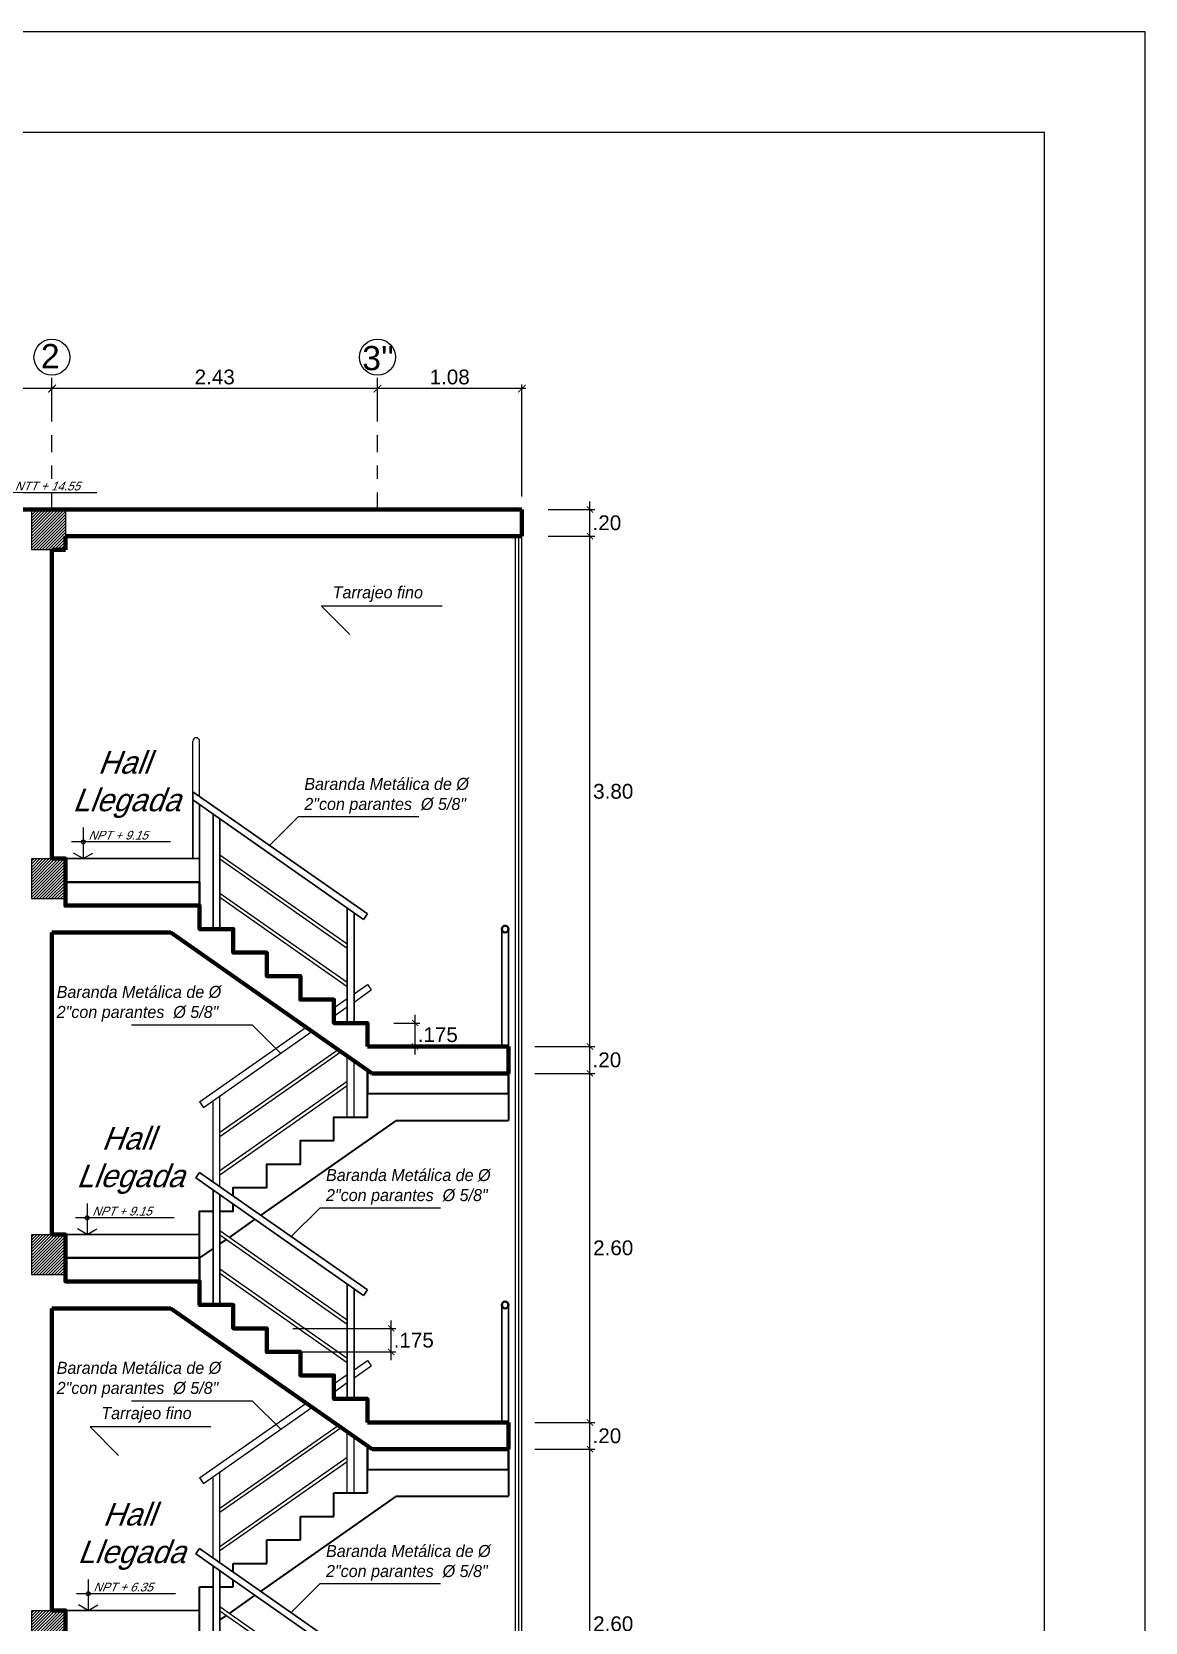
# Model space of a CAD drawing. Header units: millimetres. Extents: x 3779 to 7711, y 1445 to 3132.
# Drawn here: x 3994.98 to 4003.28, y 1478.78 to 1490.63 of the extents above; entities that cross this region are included whole.
import ezdxf

# ---------------------------------------------------------------- set-up
doc = ezdxf.new("R2010")
doc.units = ezdxf.units.MM
doc.header["$PDMODE"] = 3
doc.linetypes.add('DASHDOTX2', pattern=[50.8, 25.4, -12.7, 0, -12.7])
for name, color, linetype, lineweight in [('cotas', 7, 'Continuous', 5), ('EJES', 20, 'DASHDOTX2', 9), ('pluma 1', 1, 'Continuous', 9), ('pluma 2', 2, 'Continuous', 20), ('pluma 2.5', 30, 'Continuous', 25), ('pluma 3', 251, 'Continuous', 30), ('pluma 3.5', 253, 'Continuous', 35), ('pluma 4', 34, 'Continuous', 40), ('pluma 8', 98, 'Continuous', 80), ('TEXTO', 7, 'Continuous', 9), ('TEXTURAS', 35, 'Continuous', 5)]:
    doc.layers.add(name, color=color, linetype=linetype, lineweight=lineweight)
doc.styles.add('nombreambiente', font='stylu.ttf', dxfattribs={"oblique": 20})
doc.styles.get("Standard").update_dxf_attribs({"font": 'arial.ttf'})
doc.styles.add('TIMES', font='arial.ttf', dxfattribs={"height": 0.11})
doc.dimstyles.new('Copy of INTERIOR', dxfattribs={"dimtxt": 0.11, "dimasz": 0.0465, "dimexe": 0.0345, "dimexo": 0.195, "dimgap": 0.0295, "dimtad": 2, "dimtih": 1, "dimtoh": 1, "dimdec": 3, "dimzin": 4, "dimdsep": 46, "dimtxsty": 'Standard', "dimblk": 'ARCHTICK', "dimcen": 0, "dimdle": 0.06, "dimclrd": 256, "dimclre": 256, "dimclrt": 256, "dimadec": 0, "dimazin": 0, "dimtfac": 1, "dimtdec": 3, "dimtmove": 0, "dimatfit": 3, "dimldrblk": 'ARCHTICK', "dimfxl": 0.0345, "dimtolj": 1, "dimtzin": 0, "dimlwe": 25, "dimarcsym": 0})
doc.dimstyles.new('INTERIOR', dxfattribs={"dimtxt": 0.11, "dimasz": 0.0465, "dimexe": 0.0345, "dimexo": 0.195, "dimgap": 0.0295, "dimtad": 2, "dimtih": 1, "dimtoh": 1, "dimzin": 4, "dimdsep": 46, "dimtxsty": 'Standard', "dimblk": 'ARCHTICK', "dimcen": 0, "dimdle": 0.06, "dimclrd": 256, "dimclre": 256, "dimclrt": 256, "dimadec": 0, "dimazin": 0, "dimtfac": 1, "dimtmove": 0, "dimatfit": 3, "dimldrblk": 'ARCHTICK', "dimfxl": 0.0345, "dimtolj": 1, "dimtzin": 0, "dimlwe": 25, "dimarcsym": 0})
doc.dimstyles.new('julio', dxfattribs={"dimtxt": 0.11, "dimasz": 0.057, "dimexe": 0.03, "dimexo": 0.097, "dimgap": 0.0295, "dimtad": 1, "dimzin": 4, "dimdsep": 46, "dimtxsty": 'TIMES', "dimblk": 'ARCHTICK', "dimcen": 0, "dimdle": 0.03, "dimclrd": 256, "dimclre": 256, "dimclrt": 256, "dimadec": 0, "dimazin": 0, "dimtfac": 1, "dimtix": 1, "dimtmove": 2, "dimatfit": 2, "dimldrblk": 'ARCHTICK', "dimfxl": 1, "dimtolj": 1, "dimtzin": 0, "dimlwd": 5, "dimlwe": 5, "dimarcsym": 0})

# ---------------------------------------------------------------- blocks, each defined once
blk = doc.blocks.new('ttryt')
at = {"layer": 'pluma 1'}
for p, q in [((1118.64, 393.514), (1118.64, 393.283)), ((1119.289, 393.407), (1118.552, 393.407)), ((1118.64, 393.283), (1118.568, 393.324)), ((1118.64, 393.283), (1118.712, 393.324))]:
    blk.add_line(p, q, dxfattribs=at)
at = {"layer": 'pluma 1', "linetype": 'Continuous'}
blk.add_circle((1118.64, 393.407), 0.015, dxfattribs=at)
blk = doc.blocks.new('_ArchTick')
at = {"color": 0, "linetype": 'ByBlock', "lineweight": 40, "const_width": 0.15}
blk.add_lwpolyline([(-0.5, -0.5), (0.5, 0.5)], dxfattribs=at)
blk = doc.blocks.new('*D686')
at = {"layer": 'cotas', "lineweight": 5, "transparency": 16777216}
for p, q in [((3998.664, 1487.971), (3997.529, 1487.971)), ((3997.559, 1487.768), (3997.559, 1488.001)), ((3998.634, 1487.168), (3998.634, 1488.001))]:
    blk.add_line(p, q, dxfattribs=at)
at = {"layer": 'Defpoints', "color": 0, "transparency": 16777216}
for p in [(3997.559, 1487.971), (3997.559, 1487.671), (3998.634, 1487.071)]:
    blk.add_point(p, dxfattribs=at)
at = {"layer": 'cotas', "lineweight": 5, "transparency": 16777216, "xscale": 0.057, "yscale": 0.057, "zscale": 0.057, "rotation": 180}
blk.add_blockref('_ArchTick', (3997.559, 1487.971), dxfattribs=at)
at = {"layer": 'cotas', "lineweight": 5, "transparency": 16777216, "xscale": 0.057, "yscale": 0.057, "zscale": 0.057}
blk.add_blockref('_ArchTick', (3998.634, 1487.971), dxfattribs=at)
at = {"layer": 'cotas', "transparency": 16777216, "insert": (3998.096, 1488.057), "char_height": 0.11, "attachment_point": 5, "style": 'TIMES'}
blk.add_mtext('\\A1;1.08', dxfattribs=at)
blk = doc.blocks.new('*D687')
at = {"layer": 'cotas', "lineweight": 5, "transparency": 16777216}
for p, q in [((3997.589, 1487.971), (3995.104, 1487.971)), ((3995.134, 1487.768), (3995.134, 1488.001)), ((3997.559, 1487.768), (3997.559, 1488.001))]:
    blk.add_line(p, q, dxfattribs=at)
at = {"layer": 'Defpoints', "color": 0, "transparency": 16777216}
for p in [(3995.134, 1487.971), (3995.134, 1487.671), (3997.559, 1487.671)]:
    blk.add_point(p, dxfattribs=at)
at = {"layer": 'cotas', "lineweight": 5, "transparency": 16777216, "xscale": 0.057, "yscale": 0.057, "zscale": 0.057, "rotation": 180}
blk.add_blockref('_ArchTick', (3995.134, 1487.971), dxfattribs=at)
at = {"layer": 'cotas', "lineweight": 5, "transparency": 16777216, "xscale": 0.057, "yscale": 0.057, "zscale": 0.057}
blk.add_blockref('_ArchTick', (3997.559, 1487.971), dxfattribs=at)
at = {"layer": 'cotas', "transparency": 16777216, "insert": (3996.346, 1488.057), "char_height": 0.11, "attachment_point": 5, "style": 'TIMES'}
blk.add_mtext('\\A1;2.43', dxfattribs=at)
blk = doc.blocks.new('*D688')
at = {"layer": 'cotas', "lineweight": 5, "transparency": 16777216}
for p, q in [((3995.164, 1487.971), (3991.604, 1487.971)), ((3991.634, 1487.768), (3991.634, 1488.001)), ((3995.134, 1487.768), (3995.134, 1488.001))]:
    blk.add_line(p, q, dxfattribs=at)
at = {"layer": 'Defpoints', "color": 0, "transparency": 16777216}
for p in [(3991.634, 1487.971), (3991.634, 1487.671), (3995.134, 1487.671)]:
    blk.add_point(p, dxfattribs=at)
at = {"layer": 'cotas', "lineweight": 5, "transparency": 16777216, "xscale": 0.057, "yscale": 0.057, "zscale": 0.057, "rotation": 180}
blk.add_blockref('_ArchTick', (3991.634, 1487.971), dxfattribs=at)
at = {"layer": 'cotas', "lineweight": 5, "transparency": 16777216, "xscale": 0.057, "yscale": 0.057, "zscale": 0.057}
blk.add_blockref('_ArchTick', (3995.134, 1487.971), dxfattribs=at)
at = {"layer": 'cotas', "transparency": 16777216, "insert": (3993.384, 1488.057), "char_height": 0.11, "attachment_point": 5, "style": 'TIMES'}
blk.add_mtext('\\A1;3.50', dxfattribs=at)
blk = doc.blocks.new('*D705')
at = {"layer": 'cotas', "lineweight": 25, "transparency": 16777216}
for p, q in [((3998.729, 1480.071), (3999.176, 1480.071)), ((3998.729, 1477.471), (3999.176, 1477.471))]:
    blk.add_line(p, q, dxfattribs=at)
at = {"layer": 'cotas', "lineweight": -2, "transparency": 16777216}
blk.add_line((3999.141, 1477.411), (3999.141, 1480.131), dxfattribs=at)
at = {"layer": 'Defpoints', "color": 0, "transparency": 16777216}
for p in [(3998.534, 1480.071), (3999.141, 1480.071), (3998.534, 1477.471)]:
    blk.add_point(p, dxfattribs=at)
at = {"layer": 'cotas', "lineweight": -2, "transparency": 16777216, "xscale": 0.04649999999999999, "yscale": 0.04649999999999999, "zscale": 0.04649999999999999}
for p, rotation in [((3999.141, 1480.071), 90), ((3999.141, 1477.471), 270)]:
    blk.add_blockref('_ArchTick', p, dxfattribs=dict(at, rotation=rotation))
at = {"layer": 'cotas', "transparency": 16777216, "insert": (3999.314, 1478.771), "char_height": 0.11, "attachment_point": 5}
blk.add_mtext('\\A1;2.60', dxfattribs=at)
blk = doc.blocks.new('*D706')
at = {"layer": 'cotas', "lineweight": 25, "transparency": 16777216}
for p, q in [((3998.729, 1480.271), (3999.176, 1480.271)), ((3998.729, 1480.071), (3999.176, 1480.071))]:
    blk.add_line(p, q, dxfattribs=at)
at = {"layer": 'cotas', "lineweight": -2, "transparency": 16777216}
blk.add_line((3999.141, 1480.011), (3999.141, 1480.331), dxfattribs=at)
at = {"layer": 'Defpoints', "color": 0, "transparency": 16777216}
for p in [(3998.534, 1480.271), (3999.141, 1480.271), (3998.534, 1480.071)]:
    blk.add_point(p, dxfattribs=at)
at = {"layer": 'cotas', "lineweight": -2, "transparency": 16777216, "xscale": 0.04649999999999999, "yscale": 0.04649999999999999, "zscale": 0.04649999999999999}
for p, rotation in [((3999.141, 1480.271), 90), ((3999.141, 1480.071), 270)]:
    blk.add_blockref('_ArchTick', p, dxfattribs=dict(at, rotation=rotation))
at = {"layer": 'cotas', "transparency": 16777216, "insert": (3999.267, 1480.171), "char_height": 0.11, "attachment_point": 5}
blk.add_mtext('\\A1;.20', dxfattribs=at)
blk = doc.blocks.new('*D707')
at = {"layer": 'cotas', "lineweight": -2, "transparency": 16777216}
blk.add_line((3999.141, 1480.211), (3999.141, 1482.931), dxfattribs=at)
at = {"layer": 'cotas', "lineweight": 25, "transparency": 16777216}
for p, q in [((3998.729, 1482.871), (3999.176, 1482.871)), ((3998.729, 1480.271), (3999.176, 1480.271))]:
    blk.add_line(p, q, dxfattribs=at)
at = {"layer": 'Defpoints', "color": 0, "transparency": 16777216}
for p in [(3998.534, 1482.871), (3999.141, 1482.871), (3998.534, 1480.271)]:
    blk.add_point(p, dxfattribs=at)
at = {"layer": 'cotas', "lineweight": -2, "transparency": 16777216, "xscale": 0.04649999999999999, "yscale": 0.04649999999999999, "zscale": 0.04649999999999999}
for p, rotation in [((3999.141, 1482.871), 90), ((3999.141, 1480.271), 270)]:
    blk.add_blockref('_ArchTick', p, dxfattribs=dict(at, rotation=rotation))
at = {"layer": 'cotas', "transparency": 16777216, "insert": (3999.314, 1481.571), "char_height": 0.11, "attachment_point": 5}
blk.add_mtext('\\A1;2.60', dxfattribs=at)
blk = doc.blocks.new('*D708')
at = {"layer": 'cotas', "lineweight": -2, "transparency": 16777216}
blk.add_line((3999.141, 1482.811), (3999.141, 1483.131), dxfattribs=at)
at = {"layer": 'cotas', "lineweight": 25, "transparency": 16777216}
for p, q in [((3998.729, 1483.071), (3999.176, 1483.071)), ((3998.729, 1482.871), (3999.176, 1482.871))]:
    blk.add_line(p, q, dxfattribs=at)
at = {"layer": 'Defpoints', "color": 0, "transparency": 16777216}
for p in [(3998.534, 1483.071), (3999.141, 1483.071), (3998.534, 1482.871)]:
    blk.add_point(p, dxfattribs=at)
at = {"layer": 'cotas', "lineweight": -2, "transparency": 16777216, "xscale": 0.04649999999999999, "yscale": 0.04649999999999999, "zscale": 0.04649999999999999}
for p, rotation in [((3999.141, 1483.071), 90), ((3999.141, 1482.871), 270)]:
    blk.add_blockref('_ArchTick', p, dxfattribs=dict(at, rotation=rotation))
at = {"layer": 'cotas', "transparency": 16777216, "insert": (3999.267, 1482.971), "char_height": 0.11, "attachment_point": 5}
blk.add_mtext('\\A1;.20', dxfattribs=at)
blk = doc.blocks.new('*D709')
at = {"layer": 'cotas', "lineweight": -2, "transparency": 16777216}
blk.add_line((3999.141, 1483.011), (3999.141, 1486.931), dxfattribs=at)
at = {"layer": 'cotas', "lineweight": 25, "transparency": 16777216}
for p, q in [((3998.829, 1486.871), (3999.176, 1486.871)), ((3998.729, 1483.071), (3999.176, 1483.071))]:
    blk.add_line(p, q, dxfattribs=at)
at = {"layer": 'Defpoints', "color": 0, "transparency": 16777216}
for p in [(3998.634, 1486.871), (3999.141, 1486.871), (3998.534, 1483.071)]:
    blk.add_point(p, dxfattribs=at)
at = {"layer": 'cotas', "lineweight": -2, "transparency": 16777216, "xscale": 0.04649999999999999, "yscale": 0.04649999999999999, "zscale": 0.04649999999999999}
for p, rotation in [((3999.141, 1486.871), 90), ((3999.141, 1483.071), 270)]:
    blk.add_blockref('_ArchTick', p, dxfattribs=dict(at, rotation=rotation))
at = {"layer": 'cotas', "transparency": 16777216, "insert": (3999.314, 1484.971), "char_height": 0.11, "attachment_point": 5}
blk.add_mtext('\\A1;3.80', dxfattribs=at)
blk = doc.blocks.new('*D710')
at = {"layer": 'cotas', "lineweight": 25, "transparency": 16777216}
for p, q in [((3998.829, 1487.071), (3999.176, 1487.071)), ((3998.829, 1486.871), (3999.176, 1486.871))]:
    blk.add_line(p, q, dxfattribs=at)
at = {"layer": 'cotas', "lineweight": -2, "transparency": 16777216}
blk.add_line((3999.141, 1486.811), (3999.141, 1487.131), dxfattribs=at)
at = {"layer": 'Defpoints', "color": 0, "transparency": 16777216}
for p in [(3998.634, 1487.071), (3999.141, 1487.071), (3998.634, 1486.871)]:
    blk.add_point(p, dxfattribs=at)
at = {"layer": 'cotas', "lineweight": -2, "transparency": 16777216, "xscale": 0.04649999999999999, "yscale": 0.04649999999999999, "zscale": 0.04649999999999999}
for p, rotation in [((3999.141, 1487.071), 90), ((3999.141, 1486.871), 270)]:
    blk.add_blockref('_ArchTick', p, dxfattribs=dict(at, rotation=rotation))
at = {"layer": 'cotas', "transparency": 16777216, "insert": (3999.267, 1486.971), "char_height": 0.11, "attachment_point": 5}
blk.add_mtext('\\A1;.20', dxfattribs=at)
blk = doc.blocks.new('*D726')
at = {"layer": 'cotas', "lineweight": -2, "transparency": 16777216}
blk.add_line((3997.66, 1480.736), (3997.66, 1481.031), dxfattribs=at)
at = {"layer": 'cotas', "lineweight": 25, "transparency": 16777216}
for p, q in [((3996.929, 1480.971), (3997.694, 1480.971)), ((3996.929, 1480.796), (3997.694, 1480.796))]:
    blk.add_line(p, q, dxfattribs=at)
at = {"layer": 'Defpoints', "color": 0, "transparency": 16777216}
for p in [(3996.734, 1480.971), (3997.66, 1480.971), (3996.734, 1480.796)]:
    blk.add_point(p, dxfattribs=at)
at = {"layer": 'cotas', "lineweight": -2, "transparency": 16777216, "xscale": 0.04649999999999999, "yscale": 0.04649999999999999, "zscale": 0.04649999999999999}
for p, rotation in [((3997.66, 1480.971), 90), ((3997.66, 1480.796), 270)]:
    blk.add_blockref('_ArchTick', p, dxfattribs=dict(at, rotation=rotation))
at = {"layer": 'cotas', "transparency": 16777216, "insert": (3997.828, 1480.883), "char_height": 0.11, "attachment_point": 5}
blk.add_mtext('\\A1;.175', dxfattribs=at)
blk = doc.blocks.new('*D727')
at = {"layer": 'cotas', "lineweight": 25, "transparency": 16777216}
for p, q in [((3997.679, 1483.246), (3997.873, 1483.246)), ((3997.679, 1483.071), (3997.873, 1483.071))]:
    blk.add_line(p, q, dxfattribs=at)
at = {"layer": 'cotas', "lineweight": -2, "transparency": 16777216}
blk.add_line((3997.838, 1483.011), (3997.838, 1483.306), dxfattribs=at)
at = {"layer": 'Defpoints', "color": 0, "transparency": 16777216}
for p in [(3997.484, 1483.246), (3997.838, 1483.246), (3997.484, 1483.071)]:
    blk.add_point(p, dxfattribs=at)
at = {"layer": 'cotas', "lineweight": -2, "transparency": 16777216, "xscale": 0.04649999999999999, "yscale": 0.04649999999999999, "zscale": 0.04649999999999999}
for p, rotation in [((3997.838, 1483.246), 90), ((3997.838, 1483.071), 270)]:
    blk.add_blockref('_ArchTick', p, dxfattribs=dict(at, rotation=rotation))
at = {"layer": 'cotas', "transparency": 16777216, "insert": (3998.007, 1483.158), "char_height": 0.11, "attachment_point": 5}
blk.add_mtext('\\A1;.175', dxfattribs=at)

msp = doc.modelspace()

# ---------------------------------------------------------------- hatches: boundary and pattern name
at = {"layer": 'TEXTURAS'}
h = msp.add_hatch(dxfattribs=at)
h.set_pattern_fill('LINE', color=256, scale=0.005, angle=45)
h.set_pattern_definition([(45, (-162.658809, 138.771114), (-0.01122532015, 0.01122532015), [])])
h.paths.add_polyline_path([(3995.2337, 1487.0708), (3995.1337, 1487.0708), (3994.9837, 1487.0708), (3994.9837, 1486.7708), (3995.2337, 1486.7708), (3995.2337, 1486.8708)])
h = msp.add_hatch(dxfattribs=at)
h.set_pattern_fill('LINE', color=256, scale=0.005, angle=45)
h.set_pattern_definition([(45, (-162.658809, 136.171114), (-0.01122532015, 0.01122532015), [])])
h.paths.add_polyline_path([(3995.2337, 1484.4708), (3995.1337, 1484.4708), (3994.9837, 1484.4708), (3994.9837, 1484.1708), (3995.2337, 1484.1708), (3995.2337, 1484.2708)])
h = msp.add_hatch(dxfattribs=at)
h.set_pattern_fill('LINE', color=256, scale=0.005, angle=45)
h.set_pattern_definition([(45, (-162.658809, 133.371114), (-0.01122532015, 0.01122532015), [])])
h.paths.add_polyline_path([(3995.2337, 1481.6708), (3995.1337, 1481.6708), (3994.9837, 1481.6708), (3994.9837, 1481.3708), (3995.2337, 1481.3708), (3995.2337, 1481.4708)])
h = msp.add_hatch(dxfattribs=at)
h.set_pattern_fill('LINE', color=256, scale=0.005, angle=45)
h.set_pattern_definition([(45, (-162.658809, 130.571114), (-0.01122532015, 0.01122532015), [])])
h.paths.add_polyline_path([(3995.2337, 1478.8708), (3995.1337, 1478.8708), (3994.9837, 1478.8708), (3994.9837, 1478.5708), (3995.2337, 1478.5708), (3995.2337, 1478.6708)])

# ---------------------------------------------------------------- linework, layer by layer
at = {"layer": 'cotas'}
for points in [[(3943.8761, 1448.6283), (4003.2761, 1448.6283), (4003.2761, 1490.6283), (3943.8761, 1490.6283)], [(3944.6261, 1449.3783), (4002.5261, 1449.3783), (4002.5261, 1489.8783), (3944.6261, 1489.8783)]]:
    msp.add_lwpolyline(points, close=True, dxfattribs=at)
at = {"layer": 'EJES', "ltscale": 0.005}
for p, q in [((3995.1337, 1487.0708), (3995.1337, 1488.0708)), ((3997.5587, 1487.0708), (3997.5587, 1488.0708))]:
    msp.add_line(p, q, dxfattribs=at)
at = {"layer": 'pluma 1'}
for p, q in [((3998.5837, 1486.8708), (3998.5837, 1474.8458)), ((3998.6087, 1486.8708), (3998.6087, 1474.8458))]:
    msp.add_line(p, q, dxfattribs=at)
for centre in [(3995.1337, 1488.2047), (3997.5587, 1488.2047)]:
    msp.add_circle(centre, 0.1339, dxfattribs=at)
at = {"layer": 'pluma 2'}
for p, q in [((3996.3837, 1482.4321), (3997.265, 1483.049)), ((3996.3837, 1482.4016), (3997.2868, 1483.0337)), ((3996.3837, 1482.1466), (3997.3337, 1482.8116)), ((3996.3837, 1482.1161), (3997.3337, 1482.7811)), ((3996.3837, 1479.6321), (3997.265, 1480.249)), ((3996.3837, 1479.6016), (3997.2868, 1480.2337)), ((3996.3837, 1479.3466), (3997.3337, 1480.0116)), ((3996.3837, 1479.3161), (3997.3337, 1479.9811))]:
    msp.add_line(p, q, dxfattribs=at)
at = {"layer": 'pluma 2.5'}
for p, q in [((3998.6337, 1474.8458), (3998.6337, 1487.0708)), ((3996.1837, 1484.9683), (3996.1837, 1485.3458)), ((3996.2337, 1484.9333), (3996.2337, 1485.3458)), ((3997.3337, 1483.8321), (3996.3837, 1484.4971)), ((3997.3337, 1483.8016), (3996.3837, 1484.4666)), ((3997.3337, 1483.5466), (3996.3837, 1484.2116)), ((3997.3337, 1483.5161), (3996.3837, 1484.1811)), ((3997.3837, 1483.4633), (3997.4837, 1483.5333)), ((3997.3837, 1483.4023), (3997.5124, 1483.4924)), ((3997.4837, 1483.5333), (3997.5124, 1483.4924)), ((3997.2337, 1483.3583), (3997.3337, 1483.4283)), ((3997.2337, 1483.2973), (3997.3337, 1483.3673)), ((3996.2337, 1482.6583), (3997.0283, 1483.2146)), ((3996.2624, 1482.6174), (3997.0719, 1483.1841)), ((3997.3337, 1482.5458), (3997.3337, 1483.0008)), ((3997.3837, 1482.5458), (3997.3837, 1482.9658)), ((3996.2337, 1482.6583), (3996.2624, 1482.6174)), ((3996.3337, 1482.0633), (3996.3337, 1482.6673)), ((3996.3837, 1482.0283), (3996.3837, 1482.7023)), ((3997.3337, 1481.0321), (3996.3837, 1481.6971)), ((3997.3337, 1481.0016), (3996.3837, 1481.6666)), ((3997.3337, 1480.7466), (3996.3837, 1481.4116)), ((3997.3337, 1480.7161), (3996.3837, 1481.3811)), ((3997.2337, 1480.5583), (3997.3337, 1480.6283)), ((3997.3837, 1480.6633), (3997.4837, 1480.7333)), ((3997.3837, 1480.6023), (3997.5124, 1480.6924)), ((3997.4837, 1480.7333), (3997.5124, 1480.6924)), ((3997.2337, 1480.4973), (3997.3337, 1480.5673)), ((3996.2337, 1479.8583), (3997.0283, 1480.4146)), ((3996.2624, 1479.8174), (3997.0719, 1480.3841)), ((3997.3337, 1479.7458), (3997.3337, 1480.2008)), ((3997.3837, 1479.7458), (3997.3837, 1480.1658)), ((3996.2337, 1479.8583), (3996.2624, 1479.8174)), ((3996.3337, 1479.2633), (3996.3337, 1479.8673)), ((3996.3837, 1479.2283), (3996.3837, 1479.9023)), ((3997.3337, 1478.2321), (3996.3837, 1478.8971)), ((3997.3337, 1478.2016), (3996.3837, 1478.8666))]:
    msp.add_line(p, q, dxfattribs=at)
for points in [[(3995.2337, 1486.7708), (3994.9837, 1486.7708), (3994.9837, 1487.0708), (3995.2337, 1487.0708)], [(3995.2337, 1484.1708), (3994.9837, 1484.1708), (3994.9837, 1484.4708), (3995.2337, 1484.4708)], [(3995.2337, 1481.3708), (3994.9837, 1481.3708), (3994.9837, 1481.6708), (3995.2337, 1481.6708)], [(3995.2337, 1481.3708), (3994.9837, 1481.3708), (3994.9837, 1481.6708), (3995.2337, 1481.6708)], [(3995.2337, 1478.5708), (3994.9837, 1478.5708), (3994.9837, 1478.8708), (3995.2337, 1478.8708)]]:
    msp.add_lwpolyline(points, close=True, dxfattribs=at)
msp.add_arc((3996.2087, 1485.3458), 0.025, 0, 180, dxfattribs=at)
at = {"layer": 'pluma 3'}
for p, q in [((3997.4837, 1484.0583), (3996.1837, 1484.9683)), ((3996.1837, 1484.9073), (3996.1837, 1484.9683)), ((3996.1837, 1484.4708), (3996.1837, 1484.9073)), ((3997.455, 1484.0174), (3996.1837, 1484.9073)), ((3996.2337, 1484.4708), (3996.2337, 1484.8723)), ((3996.3337, 1483.9458), (3996.3337, 1484.8023)), ((3996.3837, 1483.9458), (3996.3837, 1484.7673)), ((3995.2337, 1484.4708), (3996.2337, 1484.4708)), ((3996.2337, 1484.4708), (3996.2337, 1484.2958)), ((3997.3337, 1483.2458), (3997.3337, 1484.1023)), ((3997.3837, 1483.2458), (3997.3837, 1484.0673)), ((3997.4837, 1484.0583), (3997.455, 1484.0174)), ((3998.4837, 1483.0708), (3998.4837, 1483.9458)), ((3998.5337, 1483.0708), (3998.5337, 1483.9458)), ((3996.2337, 1482.1333), (3996.205, 1482.0924)), ((3997.455, 1481.2174), (3996.205, 1482.0924)), ((3997.4837, 1481.2583), (3996.2337, 1482.1333)), ((3996.3337, 1481.1458), (3996.3337, 1482.0023)), ((3996.3837, 1481.1458), (3996.3837, 1481.9673)), ((3995.2337, 1481.6708), (3996.2337, 1481.6708)), ((3997.3337, 1480.4458), (3997.3337, 1481.3023)), ((3997.3837, 1480.4458), (3997.3837, 1481.2673)), ((3997.4837, 1481.2583), (3997.455, 1481.2174)), ((3998.4837, 1480.2708), (3998.4837, 1481.1458)), ((3998.5337, 1480.2708), (3998.5337, 1481.1458)), ((3996.2337, 1479.3333), (3996.205, 1479.2924)), ((3997.4837, 1478.4583), (3996.2337, 1479.3333)), ((3997.455, 1478.4174), (3996.205, 1479.2924)), ((3996.3337, 1478.3458), (3996.3337, 1479.2023)), ((3996.3837, 1478.3458), (3996.3837, 1479.1673)), ((3995.2337, 1478.8708), (3996.2337, 1478.8708))]:
    msp.add_line(p, q, dxfattribs=at)
at = {"layer": 'pluma 3.5'}
for p, q in [((3998.5337, 1482.7208), (3998.5337, 1482.5208)), ((3997.698, 1482.5208), (3998.5337, 1482.5208)), ((3997.4837, 1479.7458), (3997.4837, 1479.9208)), ((3997.4837, 1479.9208), (3998.5337, 1479.9208)), ((3998.5337, 1479.9208), (3998.5337, 1479.7208)), ((3997.698, 1479.7208), (3996.6891, 1479.0146)), ((3997.2337, 1479.5708), (3997.2337, 1479.7458)), ((3997.2337, 1479.7458), (3997.4837, 1479.7458)), ((3997.698, 1479.7208), (3998.5337, 1479.7208)), ((3996.9837, 1479.3958), (3996.9837, 1479.5708)), ((3996.9837, 1479.5708), (3997.2337, 1479.5708)), ((3996.7337, 1479.2208), (3996.7337, 1479.3958)), ((3996.7337, 1479.3958), (3996.9837, 1479.3958)), ((3996.4837, 1479.1583), (3996.4837, 1479.2208)), ((3996.4837, 1479.2208), (3996.7337, 1479.2208)), ((3996.4837, 1479.0458), (3996.4837, 1479.0973)), ((3996.2337, 1479.0458), (3996.3337, 1479.0458)), ((3996.2337, 1478.6958), (3996.2337, 1479.0458)), ((3996.3837, 1479.0458), (3996.4837, 1479.0458)), ((3996.6455, 1478.9841), (3996.4524, 1478.849)), ((3996.4306, 1478.8337), (3996.3837, 1478.8008))]:
    msp.add_line(p, q, dxfattribs=at)
for points in [[(3996.4837, 1481.9583), (3996.4837, 1482.0208), (3996.7337, 1482.0208), (3996.7337, 1482.1958), (3996.9837, 1482.1958), (3996.9837, 1482.3708), (3997.2337, 1482.3708), (3997.2337, 1482.5458), (3997.4837, 1482.5458), (3997.4837, 1482.7208), (3998.5337, 1482.7208)], [(3997.698, 1482.5208), (3996.6891, 1481.8146)], [(3996.3337, 1481.5658), (3996.2337, 1481.4958), (3996.2337, 1481.8458), (3996.3337, 1481.8458)], [(3996.3837, 1481.8458), (3996.4837, 1481.8458), (3996.4837, 1481.8973)], [(3996.6455, 1481.7841), (3996.4524, 1481.649)], [(3996.4306, 1481.6337), (3996.3837, 1481.6008)]]:
    msp.add_lwpolyline(points, dxfattribs=at)
at = {"layer": 'pluma 4'}
for p, q in [((3996.2337, 1484.1208), (3996.2337, 1484.2958)), ((3997.4837, 1482.7208), (3997.4837, 1482.8958)), ((3998.5337, 1482.7208), (3998.5337, 1482.8708)), ((3996.2337, 1481.3208), (3996.2337, 1481.4958)), ((3997.4837, 1479.9208), (3997.4837, 1480.0958)), ((3998.5337, 1479.9208), (3998.5337, 1480.0708))]:
    msp.add_line(p, q, dxfattribs=at)
for points in [[(3995.2337, 1484.2958), (3996.2337, 1484.2958)], [(3995.2337, 1481.4958), (3996.2337, 1481.4958)]]:
    msp.add_lwpolyline(points, dxfattribs=at)
for centre in [(3998.5087, 1483.9458), (3998.5087, 1481.1458)]:
    msp.add_circle(centre, 0.025, dxfattribs=at)
at = {"layer": 'pluma 8'}
for p, q in [((3998.6337, 1487.0708), (3991.6337, 1487.0708)), ((3998.6337, 1486.8708), (3998.6337, 1487.0708)), ((3998.6337, 1486.8708), (3995.2337, 1486.8708)), ((3995.2337, 1486.7708), (3995.2337, 1486.8708)), ((3995.1337, 1486.7708), (3995.1337, 1484.4708)), ((3995.1337, 1486.7708), (3995.2337, 1486.7708)), ((3995.1337, 1483.9208), (3995.1337, 1481.6708)), ((3996.0194, 1483.9208), (3995.1337, 1483.9208)), ((3997.5194, 1482.8708), (3996.0194, 1483.9208)), ((3997.4837, 1483.0708), (3998.5337, 1483.0708)), ((3998.5337, 1483.0708), (3998.5337, 1482.8708)), ((3997.5194, 1482.8708), (3998.5337, 1482.8708)), ((3995.1337, 1481.1208), (3995.1337, 1478.8708)), ((3996.0194, 1481.1208), (3995.1337, 1481.1208)), ((3997.5194, 1480.0708), (3996.0194, 1481.1208)), ((3997.4837, 1480.2708), (3998.5337, 1480.2708)), ((3998.5337, 1480.2708), (3998.5337, 1480.0708)), ((3997.5194, 1480.0708), (3998.5337, 1480.0708)), ((3995.2337, 1478.8708), (3995.1337, 1478.8708))]:
    msp.add_line(p, q, dxfattribs=at)
for points in [[(3995.1337, 1484.4708), (3995.2337, 1484.4708), (3995.2337, 1484.1208), (3996.2337, 1484.1208), (3996.2337, 1483.9458), (3996.4837, 1483.9458), (3996.4837, 1483.7708), (3996.7337, 1483.7708), (3996.7337, 1483.5958), (3996.9837, 1483.5958), (3996.9837, 1483.4208), (3997.2337, 1483.4208), (3997.2337, 1483.2458), (3997.4837, 1483.2458), (3997.4837, 1483.0708)], [(3995.1337, 1481.6708), (3995.2337, 1481.6708), (3995.2337, 1481.3208), (3996.2337, 1481.3208), (3996.2337, 1481.1458), (3996.4837, 1481.1458), (3996.4837, 1480.9708), (3996.7337, 1480.9708), (3996.7337, 1480.7958), (3996.9837, 1480.7958), (3996.9837, 1480.6208), (3997.2337, 1480.6208), (3997.2337, 1480.4458), (3997.4837, 1480.4458), (3997.4837, 1480.2708)], [(3995.1337, 1478.8708), (3995.2337, 1478.8708), (3995.2337, 1478.5208), (3996.2337, 1478.5208), (3996.2337, 1478.3458), (3996.4837, 1478.3458), (3996.4837, 1478.1708), (3996.7337, 1478.1708), (3996.7337, 1477.9958), (3996.9837, 1477.9958), (3996.9837, 1477.8208), (3997.2337, 1477.8208), (3997.2337, 1477.6458), (3997.4837, 1477.6458), (3997.4837, 1477.4708)]]:
    msp.add_lwpolyline(points, dxfattribs=at)
at = {"layer": 'TEXTURAS'}
for points in [[(3998.041, 1486.3513), (3997.141, 1486.3513), (3997.3532, 1486.1391)], [(3997.8666, 1484.7809), (3996.9666, 1484.7809), (3996.7545, 1484.5688)], [(3995.7251, 1483.2319), (3996.6251, 1483.2319), (3996.8372, 1483.0198)], [(3998.0282, 1481.8678), (3997.1282, 1481.8678), (3996.9161, 1481.6557)], [(3995.7251, 1480.4319), (3996.6251, 1480.4319), (3996.8372, 1480.2198)], [(3996.318, 1480.2381), (3995.418, 1480.2381), (3995.6301, 1480.026)], [(3998.0282, 1479.0678), (3997.1282, 1479.0678), (3996.9161, 1478.8557)]]:
    msp.add_lwpolyline(points, dxfattribs=at)

# ---------------------------------------------------------------- block references
at = {"layer": 'pluma 1', "linetype": 'Continuous'}
for p in [(2876.1784, 1093.788), (2876.727, 1091.188), (2876.7559, 1088.388), (2876.7637, 1085.588)]:
    msp.add_blockref('ttryt', p, dxfattribs=at)

# ---------------------------------------------------------------- texts
at = {"layer": 'TEXTO', "color": 5, "char_height": 0.18, "width": 2.597734, "attachment_point": 1}
for s, insert in [('{\\C7;2}', (3995.0513, 1488.3029)), ("{\\C7;3''}", (3997.4448, 1488.2882))]:
    msp.add_mtext(s, dxfattribs=dict(at, insert=insert))
at = {"layer": 'TEXTO', "attachment_point": 1, "style": 'nombreambiente'}
for s, insert, char_height, width in [('{\\Q23;NTT + 14.55}', (3994.856, 1487.2772), 0.065, 0.790868), ('{\\Q21;   Hall \\PLlegada}', (3995.2865, 1485.2713), 0.168, 1.67738), ('{\\Q23;NPT + 9.15}', (3995.4046, 1484.6772), 0.065, 0.790868), ('{\\Q21;   Hall \\PLlegada}', (3995.3153, 1482.4713), 0.168, 1.67738), ('{\\Q23;NPT + 9.15}', (3995.4335, 1481.8772), 0.065, 0.790868), ('{\\Q21;   Hall \\PLlegada}', (3995.3231, 1479.6713), 0.168, 1.67738), ('{\\Q23;NPT + 6.35}', (3995.4413, 1479.0772), 0.065, 0.790868)]:
    msp.add_mtext(s, dxfattribs=dict(at, insert=insert, char_height=char_height, width=width))
at = {"layer": 'TEXTO', "char_height": 0.0896, "attachment_point": 1}
for s, insert, width in [('{\\fStylus BT|b0|i1|c0|p34;\\C7;Tarrajeo fino}', (3997.2242, 1486.4983), 2.293656), ('\\A1;{\\fStylus BT|b0|i1|c0|p34;\\C7;Baranda Metálica de %%C 2"con parantes  %%C 5/8"}', (3997.0134, 1485.0715), 1.455108), ('\\A1;{\\fStylus BT|b0|i1|c0|p34;\\C7;Baranda Metálica de %%C 2"con parantes  %%C 5/8"}', (3995.169, 1483.5225), 1.455108), ('\\A1;{\\fStylus BT|b0|i1|c0|p34;\\C7;Baranda Metálica de %%C 2"con parantes  %%C 5/8"}', (3997.175, 1482.1584), 1.455108), ('\\A1;{\\fStylus BT|b0|i1|c0|p34;\\C7;Baranda Metálica de %%C 2"con parantes  %%C 5/8"}', (3995.169, 1480.7225), 1.455108), ('{\\fStylus BT|b0|i1|c0|p34;\\C7;Tarrajeo fino}', (3995.5012, 1480.3851), 2.293656), ('\\A1;{\\fStylus BT|b0|i1|c0|p34;\\C7;Baranda Metálica de %%C 2"con parantes  %%C 5/8"}', (3997.175, 1479.3584), 1.455108)]:
    msp.add_mtext(s, dxfattribs=dict(at, insert=insert, width=width))

# ---------------------------------------------------------------- dimensions: what is measured, and where the dimension line sits
at = {"layer": 'cotas'}
for base, p1, p2, angle, dimstyle, picture, middle in [((3991.6337, 1487.9708), (3995.1337, 1487.6708), (3991.6337, 1487.6708), 180, 'julio', '*D688', (3993.3837, 1488.0565)), ((3995.1337032792, 1487.9708391113), (3997.5587032792, 1487.6708391113), (3995.1337032792, 1487.6708391113), 180, 'julio', '*D687', (3996.3462032792, 1488.056539657)), ((3997.5587032792, 1487.9708391113), (3998.6337032792, 1487.0708391113), (3997.5587032792, 1487.6708391113), 180, 'julio', '*D686', (3998.0962032792, 1488.0565021399)), ((3997.8384, 1483.2458), (3997.4837, 1483.0708), (3997.4837, 1483.2458), 90, 'Copy of INTERIOR', '*D727', (3998.0074, 1483.1583)), ((3997.6595, 1480.9708), (3996.7337, 1480.7958), (3996.7337, 1480.9708), 90, 'Copy of INTERIOR', '*D726', (3997.8285, 1480.8833))]:
    dim = msp.add_linear_dim(base=base, p1=p1, p2=p2, angle=angle, dimstyle=dimstyle, dxfattribs=at)
    dim.commit()
    dim.dimension.update_dxf_attribs({"geometry": picture, "text_midpoint": middle})
for base, p1, p2, picture, middle in [((3999.1414, 1487.0708), (3998.6337, 1486.8708), (3998.6337, 1487.0708), '*D710', (3999.267, 1486.9708)), ((3999.1414, 1486.8708), (3998.5337, 1483.0708), (3998.6337, 1486.8708), '*D709', (3999.3135, 1484.9708)), ((3999.1414, 1483.0708), (3998.5337, 1482.8708), (3998.5337, 1483.0708), '*D708', (3999.267, 1482.9708)), ((3999.1414, 1482.8708), (3998.5337, 1480.2708), (3998.5337, 1482.8708), '*D707', (3999.3145, 1481.5708)), ((3999.1414, 1480.2708), (3998.5337, 1480.0708), (3998.5337, 1480.2708), '*D706', (3999.267, 1480.1708)), ((3999.1414, 1480.0708), (3998.5337, 1477.4708), (3998.5337, 1480.0708), '*D705', (3999.3145, 1478.7708))]:
    dim = msp.add_linear_dim(base=base, p1=p1, p2=p2, angle=90, dimstyle='INTERIOR', override={"dimtmove": 1}, dxfattribs=at)
    dim.commit()
    dim.dimension.update_dxf_attribs({"geometry": picture, "text_midpoint": middle})

doc.saveas('drawing.dxf')
